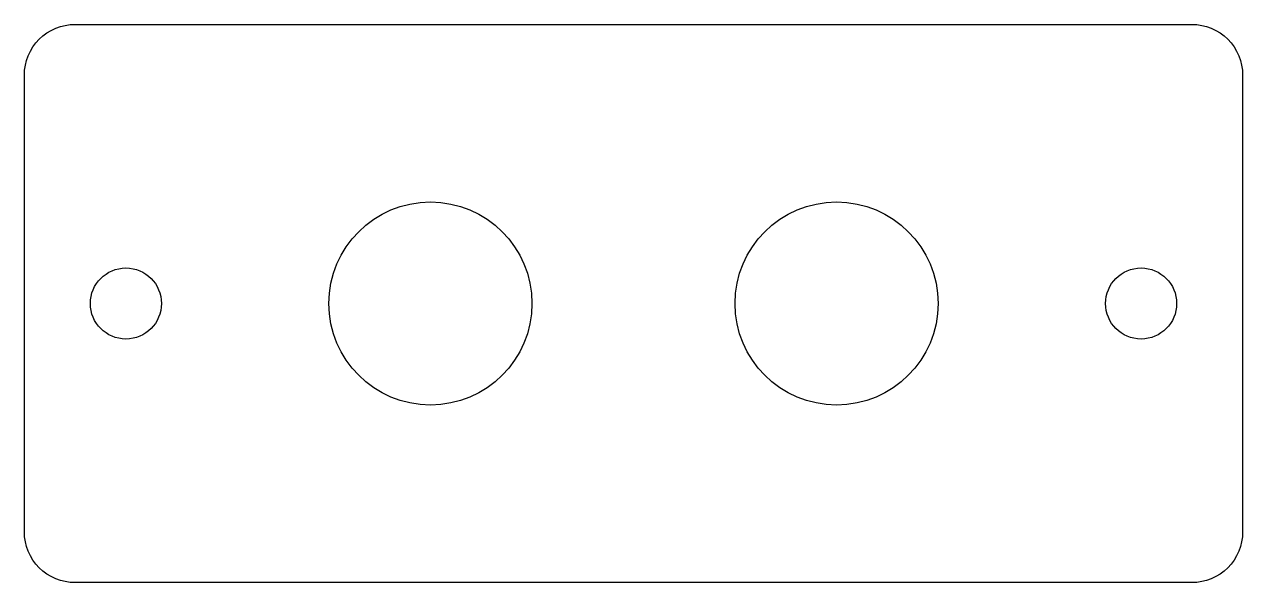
# Model space of a CAD drawing. Extents: x -60 to 60, y -28 to 28.
import ezdxf

# ---------------------------------------------------------------- set-up
doc = ezdxf.new("R2010")
doc.units = 0

msp = doc.modelspace()

# ---------------------------------------------------------------- linework, layer by layer
at = {"layer": '1'}
msp.add_lwpolyline([(60, 22.5), (60, -22.5, -0.414214), (55, -27.5), (-55, -27.5, -0.414214), (-60, -22.5), (-60, 22.5, -0.414214), (-55, 27.5), (55, 27.5, -0.414214)], format="xyb", close=True, dxfattribs=at)
for centre, radius in [((-20, 0), 10), ((20, 0), 10), ((-50, 0), 3.5), ((50, 0), 3.5)]:
    msp.add_circle(centre, radius, dxfattribs=at)

doc.saveas('drawing.dxf')
